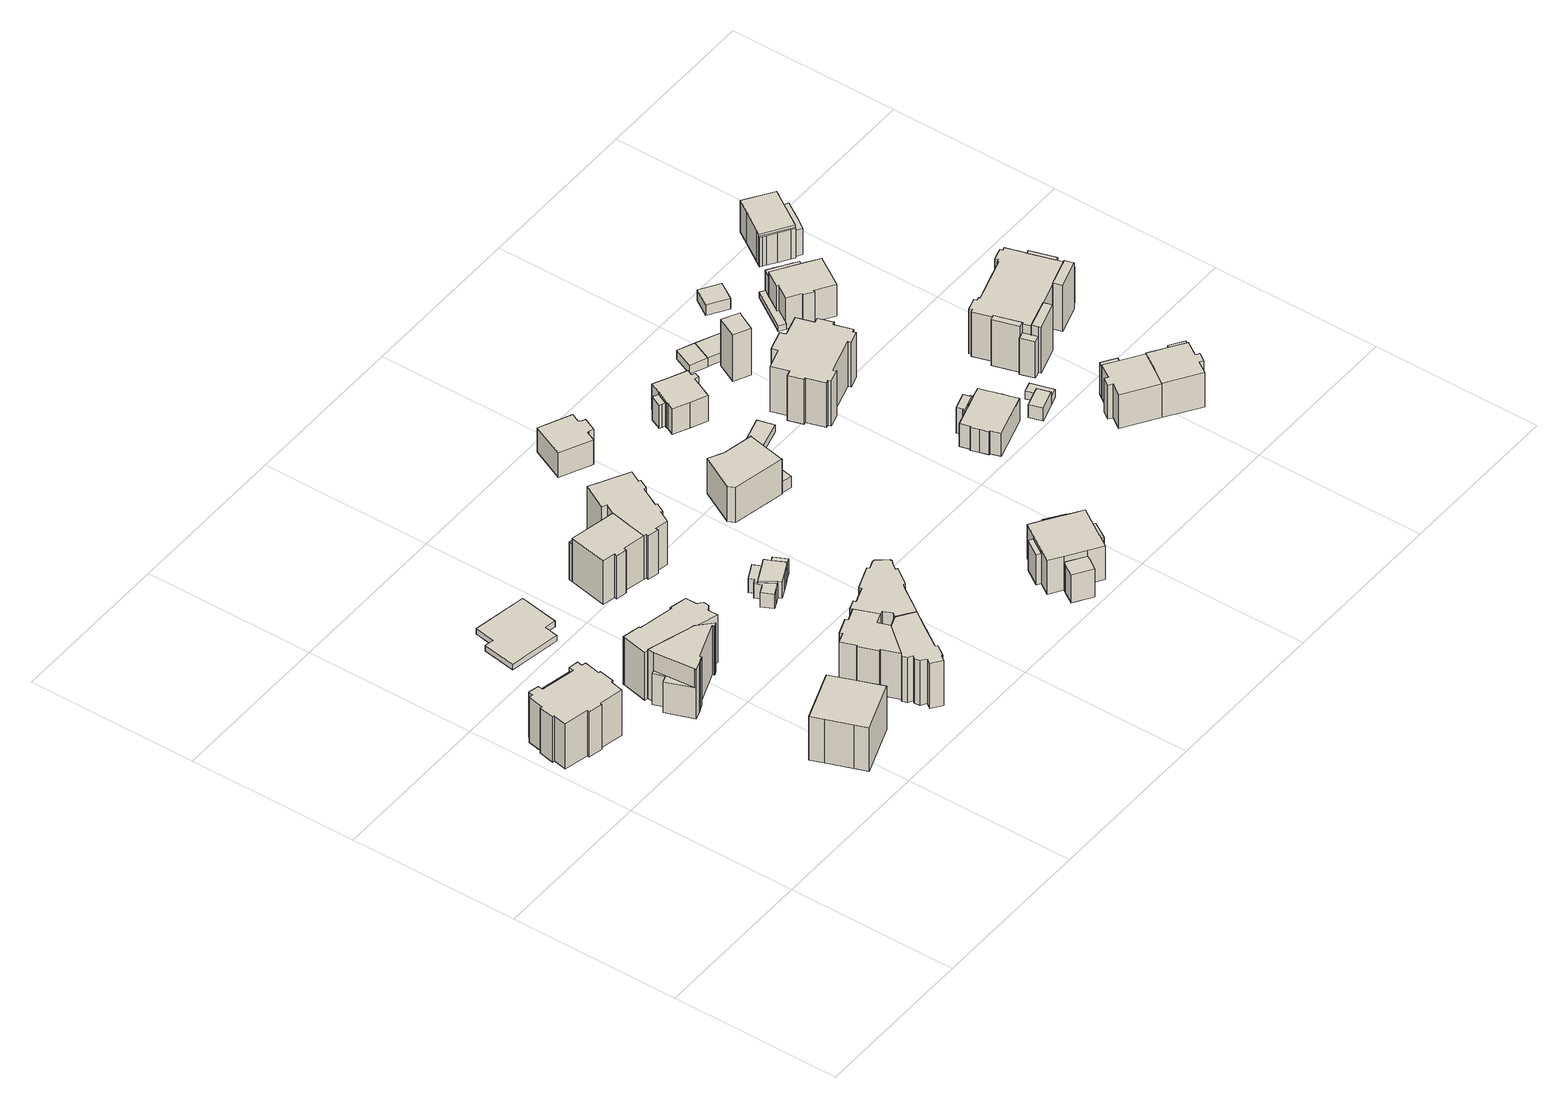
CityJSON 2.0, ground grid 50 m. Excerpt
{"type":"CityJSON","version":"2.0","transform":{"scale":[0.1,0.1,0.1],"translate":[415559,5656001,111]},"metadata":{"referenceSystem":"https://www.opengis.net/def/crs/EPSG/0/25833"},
"CityObjects":{
"building1":{"type":"Building","attributes":{"Gemeindeschluessel":14612000,"Geometrietyp2DReferenz":"3000","function":"31001_9998","roofType":"9999"},"children":["building1-1","building1-2"]},
"building1-1":{"type":"BuildingPart","attributes":{"Dachtyp_tdc":"tdcCutTentRoof","Dachneigung":28.13,"QualitaetDacherkennung":65,"Geometrietyp2DReferenz":"3000","measuredHeight":17.48,"roofType":"9999"},"parents":["building1"],"geometry":[{"type":"Solid","lod":"1","boundaries":[[[[0,1,2,3,4,5,6,7,8,9,10,11,12,13,14,15,16,17,18,19,20,21,22,23,24,25]],[[26,27,28,29,30,31,32,33,34,35,36,37,38,39,40,41,42,43,44,45,46,47,48,49,50,51]],[[25,27,26,0]],[[24,28,27,25]],[[23,29,28,24]],[[22,30,29,23]],[[21,31,30,22]],[[20,32,31,21]],[[19,33,32,20]],[[18,34,33,19]],[[17,35,34,18]],[[16,36,35,17]],[[15,37,36,16]],[[14,38,37,15]],[[13,39,38,14]],[[12,40,39,13]],[[11,41,40,12]],[[10,42,41,11]],[[9,43,42,10]],[[8,44,43,9]],[[7,45,44,8]],[[6,46,45,7]],[[5,47,46,6]],[[4,48,47,5]],[[3,49,48,4]],[[2,50,49,3]],[[1,51,50,2]],[[0,26,51,1]]]]}]},
"building1-2":{"type":"BuildingPart","attributes":{"Dachtyp_tdc":"tdcPolyFlatRoof","Dachneigung":0,"QualitaetDacherkennung":35,"Geometrietyp2DReferenz":"3000","measuredHeight":15.03,"roofType":"1000"},"parents":["building1"],"geometry":[{"type":"Solid","lod":"1","boundaries":[[[[52,53,54,55]],[[44,43,56,57]],[[55,43,44,52]],[[54,56,43,55]],[[53,57,56,54]],[[52,44,57,53]]]]}]},
"building2":{"type":"Building","attributes":{"Dachtyp_tdc":"tdcPolyFlatRoof","Gemeindeschluessel":14612000,"Dachneigung":0,"QualitaetDacherkennung":63,"Geometrietyp2DReferenz":"3000","measuredHeight":14.71,"function":"31001_9998","roofType":"1000"},"geometry":[{"type":"Solid","lod":"1","boundaries":[[[[58,59,60,61,62,63]],[[64,65,66,67,68,69]],[[63,65,64,58]],[[62,66,65,63]],[[61,67,66,62]],[[60,68,67,61]],[[59,69,68,60]],[[58,64,69,59]]]]}]},
"building3":{"type":"Building","attributes":{"Gemeindeschluessel":14612000,"Geometrietyp2DReferenz":"3000","function":"31001_9998","roofType":"9999"},"children":["building3-1","building3-2","building3-3"]},
"building3-1":{"type":"BuildingPart","attributes":{"Dachtyp_tdc":"tdcHipAndGableRoof","Dachneigung":25.7,"QualitaetDacherkennung":37,"Geometrietyp2DReferenz":"3000","measuredHeight":17.81,"roofType":"5000"},"parents":["building3"],"geometry":[{"type":"Solid","lod":"1","boundaries":[[[[70,71,72,73,74,75,76,77,78,79,80,81,82,83,84,85,86]],[[87,88,89,90,91,92,93,94,95,96,97,98,99,100,101,102,103]],[[86,88,87,70]],[[85,89,88,86]],[[84,90,89,85]],[[83,91,90,84]],[[82,92,91,83]],[[81,93,92,82]],[[80,94,93,81]],[[79,95,94,80]],[[78,96,95,79]],[[77,97,96,78]],[[76,98,97,77]],[[75,99,98,76]],[[74,100,99,75]],[[73,101,100,74]],[[72,102,101,73]],[[71,103,102,72]],[[70,87,103,71]]]]}]},
"building3-2":{"type":"BuildingPart","attributes":{"Dachtyp_tdc":"tdcFreeFormRoof","Dachneigung":15.88,"QualitaetDacherkennung":38,"Geometrietyp2DReferenz":"3000","measuredHeight":17.91,"roofType":"5000"},"parents":["building3"],"geometry":[{"type":"Solid","lod":"1","boundaries":[[[[104,105,106,107,108,109,110,111,112,113,114,115,116,117,118,119]],[[120,121,122,123,124,125,126,127,99,128,129,130,131,132,133,134]],[[119,121,120,104]],[[118,122,121,119]],[[117,123,122,118]],[[116,124,123,117]],[[115,125,124,116]],[[114,126,125,115]],[[113,127,126,114]],[[112,99,127,113]],[[111,128,99,112]],[[110,129,128,111]],[[109,130,129,110]],[[108,131,130,109]],[[107,132,131,108]],[[106,133,132,107]],[[105,134,133,106]],[[104,120,134,105]]]]}]},
"building3-3":{"type":"BuildingPart","attributes":{"Dachtyp_tdc":"tdcFreeFormRoof","Dachneigung":67.94,"QualitaetDacherkennung":27,"Geometrietyp2DReferenz":"3000","measuredHeight":16.02,"roofType":"5000"},"parents":["building3"],"geometry":[{"type":"Solid","lod":"1","boundaries":[[[[135,136,137,138,139,140]],[[141,142,127,143,125,144]],[[140,142,141,135]],[[139,127,142,140]],[[138,143,127,139]],[[137,125,143,138]],[[136,144,125,137]],[[135,141,144,136]]]]}]},
"building4":{"type":"Building","attributes":{"Dachtyp_tdc":"tdcFreeFormRoof","Gemeindeschluessel":14612000,"Dachneigung":12.09,"QualitaetDacherkennung":21,"Geometrietyp2DReferenz":"3000","measuredHeight":3.13,"function":"31001_9998","roofType":"5000"},"geometry":[{"type":"Solid","lod":"1","boundaries":[[[[145,146,147,148,149,150,151,152]],[[153,154,155,156,157,158,159,160]],[[152,154,153,145]],[[151,155,154,152]],[[150,156,155,151]],[[149,157,156,150]],[[148,158,157,149]],[[147,159,158,148]],[[146,160,159,147]],[[145,153,160,146]]]]}]},
"building5":{"type":"Building","attributes":{"Dachtyp_tdc":"tdcFreeFormRoof","Gemeindeschluessel":14612000,"Dachneigung":43.49,"QualitaetDacherkennung":19,"Geometrietyp2DReferenz":"3000","measuredHeight":17.95,"function":"31001_9998","roofType":"5000"},"geometry":[{"type":"Solid","lod":"1","boundaries":[[[[161,162,163,164,165,166,167,168,169,170,171,172,173,174]],[[175,176,177,178,179,180,181,182,183,184,185,186,187,188]],[[174,176,175,161]],[[173,177,176,174]],[[172,178,177,173]],[[171,179,178,172]],[[170,180,179,171]],[[169,181,180,170]],[[168,182,181,169]],[[167,183,182,168]],[[166,184,183,167]],[[165,185,184,166]],[[164,186,185,165]],[[163,187,186,164]],[[162,188,187,163]],[[161,175,188,162]]]]}]},
"building6":{"type":"Building","attributes":{"Dachtyp_tdc":"tdcFreeFormRoof","Gemeindeschluessel":14612000,"Dachneigung":11.47,"QualitaetDacherkennung":17,"Geometrietyp2DReferenz":"3000","measuredHeight":18.25,"function":"31001_9998","roofType":"5000"},"geometry":[{"type":"Solid","lod":"1","boundaries":[[[[189,190,191,192,193,194,195,196,197,198,199,200,201,202,203,204,205,206]],[[207,208,209,210,211,212,213,214,215,216,217,218,219,220,221,222,223,224]],[[206,208,207,189]],[[205,209,208,206]],[[204,210,209,205]],[[203,211,210,204]],[[202,212,211,203]],[[201,213,212,202]],[[200,214,213,201]],[[199,215,214,200]],[[198,216,215,199]],[[197,217,216,198]],[[196,218,217,197]],[[195,219,218,196]],[[194,220,219,195]],[[193,221,220,194]],[[192,222,221,193]],[[191,223,222,192]],[[190,224,223,191]],[[189,207,224,190]]]]}]},
"building7":{"type":"Building","attributes":{"Gemeindeschluessel":14612000,"Geometrietyp2DReferenz":"3000","function":"31001_9998","roofType":"9999"},"children":["building7-1","building7-2"]},
"building7-1":{"type":"BuildingPart","attributes":{"Dachtyp_tdc":"tdcHipAndGableRoof","Dachneigung":34.66,"QualitaetDacherkennung":76,"Geometrietyp2DReferenz":"3000","measuredHeight":17.18,"roofType":"5000"},"parents":["building7"],"geometry":[{"type":"Solid","lod":"1","boundaries":[[[[225,226,227,228,229,230,231,232,233,234]],[[235,236,237,238,239,240,241,242,243,244]],[[234,236,235,225]],[[233,237,236,234]],[[232,238,237,233]],[[231,239,238,232]],[[230,240,239,231]],[[229,241,240,230]],[[228,242,241,229]],[[227,243,242,228]],[[226,244,243,227]],[[225,235,244,226]]]]}]},
"building7-2":{"type":"BuildingPart","attributes":{"Dachtyp_tdc":"tdcPolyFlatRoof","Dachneigung":49.04,"QualitaetDacherkennung":37,"Geometrietyp2DReferenz":"3000","measuredHeight":13.51,"roofType":"2100"},"parents":["building7"],"geometry":[{"type":"Solid","lod":"1","boundaries":[[[[245,246,247,248,249,250,251]],[[243,242,252,253,254,255,256]],[[251,242,243,245]],[[250,252,242,251]],[[249,253,252,250]],[[248,254,253,249]],[[247,255,254,248]],[[246,256,255,247]],[[245,243,256,246]]]]}]},
"building8":{"type":"Building","attributes":{"Dachtyp_tdc":"tdcFreeFormRoof","Gemeindeschluessel":14612000,"Dachneigung":19.96,"QualitaetDacherkennung":12,"Geometrietyp2DReferenz":"3000","measuredHeight":17.32,"function":"31001_9998","roofType":"5000"},"geometry":[{"type":"Solid","lod":"1","boundaries":[[[[257,258,259,260,261,262,263,264,265,266,267,268,269,270,271,272,273,274,275,276,277,278,279,280,281,282,283,284,285]],[[286,287,288,289,290,291,292,293,294,295,296,297,298,299,300,301,302,303,304,305,306,307,308,309,310,311,312,313,314]],[[285,287,286,257]],[[284,288,287,285]],[[283,289,288,284]],[[282,290,289,283]],[[281,291,290,282]],[[280,292,291,281]],[[279,293,292,280]],[[278,294,293,279]],[[277,295,294,278]],[[276,296,295,277]],[[275,297,296,276]],[[274,298,297,275]],[[273,299,298,274]],[[272,300,299,273]],[[271,301,300,272]],[[270,302,301,271]],[[269,303,302,270]],[[268,304,303,269]],[[267,305,304,268]],[[266,306,305,267]],[[265,307,306,266]],[[264,308,307,265]],[[263,309,308,264]],[[262,310,309,263]],[[261,311,310,262]],[[260,312,311,261]],[[259,313,312,260]],[[258,314,313,259]],[[257,286,314,258]]]]}]},
"building9":{"type":"Building","attributes":{"Gemeindeschluessel":14612000,"Geometrietyp2DReferenz":"3000","function":"31001_9998","roofType":"9999"},"children":["building9-1","building9-2","building9-3","building9-4"]},
"building9-1":{"type":"BuildingPart","attributes":{"Dachtyp_tdc":"tdcGableRoof","Dachneigung":33.92,"QualitaetDacherkennung":51,"Geometrietyp2DReferenz":"3000","measuredHeight":5.59,"roofType":"3100"},"parents":["building9"],"geometry":[{"type":"Solid","lod":"1","boundaries":[[[[315,316,317,318,319,320,321,322,323]],[[324,325,326,327,328,329,330,331,332]],[[323,325,324,315]],[[322,326,325,323]],[[321,327,326,322]],[[320,328,327,321]],[[319,329,328,320]],[[318,330,329,319]],[[317,331,330,318]],[[316,332,331,317]],[[315,324,332,316]]]]}]},
"building9-2":{"type":"BuildingPart","attributes":{"Dachtyp_tdc":"tdcGableRoof","Dachneigung":28.57,"QualitaetDacherkennung":24,"Geometrietyp2DReferenz":"3000","measuredHeight":6.96,"roofType":"3100"},"parents":["building9"],"geometry":[{"type":"Solid","lod":"1","boundaries":[[[[333,334,335,336,337,338,339,340,341,342,343]],[[344,345,346,347,348,349,326,325,350,351,352]],[[343,345,344,333]],[[342,346,345,343]],[[341,347,346,342]],[[340,348,347,341]],[[339,349,348,340]],[[338,326,349,339]],[[337,325,326,338]],[[336,350,325,337]],[[335,351,350,336]],[[334,352,351,335]],[[333,344,352,334]]]]}]},
"building9-3":{"type":"BuildingPart","attributes":{"Dachtyp_tdc":"tdcGableRoof","Dachneigung":32.47,"QualitaetDacherkennung":53,"Geometrietyp2DReferenz":"3000","measuredHeight":5.59,"roofType":"3100"},"parents":["building9"],"geometry":[{"type":"Solid","lod":"1","boundaries":[[[[353,354,355,356,357,358,359]],[[360,345,361,362,363,364,346]],[[359,345,360,353]],[[358,361,345,359]],[[357,362,361,358]],[[356,363,362,357]],[[355,364,363,356]],[[354,346,364,355]],[[353,360,346,354]]]]}]},
"building9-4":{"type":"BuildingPart","attributes":{"Dachtyp_tdc":"tdcFreeFormRoof","Dachneigung":58.75,"QualitaetDacherkennung":39,"Geometrietyp2DReferenz":"3000","measuredHeight":6.49,"roofType":"5000"},"parents":["building9"],"geometry":[{"type":"Solid","lod":"1","boundaries":[[[[365,366,367,368,369,370]],[[371,372,351,325,324,373]],[[370,372,371,365]],[[369,351,372,370]],[[368,325,351,369]],[[367,324,325,368]],[[366,373,324,367]],[[365,371,373,366]]]]}]},
"building10":{"type":"Building","attributes":{"Dachtyp_tdc":"tdcFreeFormRoof","Gemeindeschluessel":14612000,"Dachneigung":34.65,"QualitaetDacherkennung":76,"Geometrietyp2DReferenz":"3000","measuredHeight":17.16,"function":"31001_9998","roofType":"5000"},"geometry":[{"type":"Solid","lod":"1","boundaries":[[[[234,374,375,376,377,378,379,380,381,382,383,384,385,386,387,388,389,390,226]],[[236,244,391,392,393,394,395,396,397,398,399,400,401,402,403,404,405,406,407]],[[226,244,236,234]],[[390,391,244,226]],[[389,392,391,390]],[[388,393,392,389]],[[387,394,393,388]],[[386,395,394,387]],[[385,396,395,386]],[[384,397,396,385]],[[383,398,397,384]],[[382,399,398,383]],[[381,400,399,382]],[[380,401,400,381]],[[379,402,401,380]],[[378,403,402,379]],[[377,404,403,378]],[[376,405,404,377]],[[375,406,405,376]],[[374,407,406,375]],[[234,236,407,374]]]]}]},
"building11":{"type":"Building","attributes":{"Dachtyp_tdc":"tdcPolyFlatRoof","Gemeindeschluessel":14612000,"Dachneigung":0,"QualitaetDacherkennung":85,"Geometrietyp2DReferenz":"3000","measuredHeight":8.27,"function":"31001_9998","roofType":"1000"},"geometry":[{"type":"Solid","lod":"1","boundaries":[[[[408,409,410,411,412,413,414,415,416,417,418,419,420,421]],[[422,423,424,425,426,427,428,429,430,431,432,433,434,435]],[[421,423,422,408]],[[420,424,423,421]],[[419,425,424,420]],[[418,426,425,419]],[[417,427,426,418]],[[416,428,427,417]],[[415,429,428,416]],[[414,430,429,415]],[[413,431,430,414]],[[412,432,431,413]],[[411,433,432,412]],[[410,434,433,411]],[[409,435,434,410]],[[408,422,435,409]]]]}]},
"building12":{"type":"Building","attributes":{"Dachtyp_tdc":"tdcFreeFormRoof","Gemeindeschluessel":14612000,"Dachneigung":23.23,"QualitaetDacherkennung":91,"Geometrietyp2DReferenz":"3000","measuredHeight":13.12,"function":"31001_9998","roofType":"5000"},"geometry":[{"type":"Solid","lod":"1","boundaries":[[[[436,437,438,439,440,441,442,443]],[[444,445,446,447,448,449,450,451]],[[443,445,444,436]],[[442,446,445,443]],[[441,447,446,442]],[[440,448,447,441]],[[439,449,448,440]],[[438,450,449,439]],[[437,451,450,438]],[[436,444,451,437]]]]}]},
"building13":{"type":"Building","attributes":{"Gemeindeschluessel":14612000,"Geometrietyp2DReferenz":"3000","function":"31001_9998","roofType":"9999"},"children":["building13-1","building13-2","building13-3","building13-4","building13-5"]},
"building13-1":{"type":"BuildingPart","attributes":{"Dachtyp_tdc":"tdcPolyFlatRoof","Dachneigung":20.84,"QualitaetDacherkennung":49,"Geometrietyp2DReferenz":"3000","measuredHeight":10.59,"roofType":"2100"},"parents":["building13"],"geometry":[{"type":"Solid","lod":"1","boundaries":[[[[452,453,454,455]],[[456,457,458,459]],[[454,457,456,455]],[[453,458,457,454]],[[452,459,458,453]],[[455,456,459,452]]]]}]},
"building13-2":{"type":"BuildingPart","attributes":{"Dachtyp_tdc":"tdcPolyFlatRoof","Dachneigung":18.14,"QualitaetDacherkennung":30,"Geometrietyp2DReferenz":"3000","measuredHeight":10.47,"roofType":"2100"},"parents":["building13"],"geometry":[{"type":"Solid","lod":"1","boundaries":[[[[460,461,462,463,464]],[[465,466,467,468,469]],[[463,466,465,464]],[[462,467,466,463]],[[461,468,467,462]],[[460,469,468,461]],[[464,465,469,460]]]]}]},
"building13-3":{"type":"BuildingPart","attributes":{"Dachtyp_tdc":"tdcPolyFlatRoof","Dachneigung":22.71,"QualitaetDacherkennung":45,"Geometrietyp2DReferenz":"3000","measuredHeight":10.52,"roofType":"2100"},"parents":["building13"],"geometry":[{"type":"Solid","lod":"1","boundaries":[[[[470,471,472,473,474,475]],[[476,477,478,479,480,481]],[[475,477,476,470]],[[474,478,477,475]],[[473,479,478,474]],[[472,480,479,473]],[[471,481,480,472]],[[470,476,481,471]]]]}]},
"building13-4":{"type":"BuildingPart","attributes":{"Dachtyp_tdc":"tdcTentRoof","Dachneigung":21.35,"QualitaetDacherkennung":72,"Geometrietyp2DReferenz":"3000","measuredHeight":12.88,"roofType":"3500"},"parents":["building13"],"geometry":[{"type":"Solid","lod":"1","boundaries":[[[[482,483,484,485,486,487,488,489,490,491,492,493,494]],[[495,456,459,496,465,469,468,497,479,478,498,499,500]],[[494,495,500,482]],[[493,456,495,494]],[[492,459,456,493]],[[491,496,459,492]],[[490,465,496,491]],[[489,469,465,490]],[[488,468,469,489]],[[487,497,468,488]],[[486,479,497,487]],[[485,478,479,486]],[[484,498,478,485]],[[483,499,498,484]],[[482,500,499,483]]]]}]},
"building13-5":{"type":"BuildingPart","attributes":{"Dachtyp_tdc":"tdcPolyFlatRoof","Dachneigung":18.53,"QualitaetDacherkennung":56,"Geometrietyp2DReferenz":"3000","measuredHeight":10.48,"roofType":"2100"},"parents":["building13"],"geometry":[{"type":"Solid","lod":"1","boundaries":[[[[501,502,503,504]],[[499,505,506,500]],[[503,505,499,504]],[[502,506,505,503]],[[501,500,506,502]],[[504,499,500,501]]]]}]},
"building14":{"type":"Building","attributes":{"Dachtyp_tdc":"tdcPolyFlatRoof","Gemeindeschluessel":14612000,"Dachneigung":0,"QualitaetDacherkennung":83,"Geometrietyp2DReferenz":"3000","measuredHeight":3.77,"function":"31001_9998","roofType":"1000"},"geometry":[{"type":"Solid","lod":"1","boundaries":[[[[507,508,509,510]],[[511,449,448,512]],[[510,449,511,507]],[[509,448,449,510]],[[508,512,448,509]],[[507,511,512,508]]]]}]},
"building15":{"type":"Building","attributes":{"Dachtyp_tdc":"tdcPolyFlatRoof","Gemeindeschluessel":14612000,"Dachneigung":0,"QualitaetDacherkennung":60,"Geometrietyp2DReferenz":"3000","measuredHeight":2.37,"function":"31001_9998","roofType":"1000"},"geometry":[{"type":"Solid","lod":"1","boundaries":[[[[513,514,515,516]],[[517,518,519,520]],[[516,518,517,513]],[[515,519,518,516]],[[514,520,519,515]],[[513,517,520,514]]]]}]},
"building16":{"type":"Building","attributes":{"Gemeindeschluessel":14612000,"Geometrietyp2DReferenz":"3000","function":"31001_9998","roofType":"9999"},"children":["building16-1","building16-2"]},
"building16-1":{"type":"BuildingPart","attributes":{"Dachtyp_tdc":"tdcGableRoof","Dachneigung":28.28,"QualitaetDacherkennung":86,"Geometrietyp2DReferenz":"3000","measuredHeight":10.33,"roofType":"3100"},"parents":["building16"],"geometry":[{"type":"Solid","lod":"1","boundaries":[[[[521,522,523,524,525,526,527,528,529,530,531,532,533,534,535,536]],[[537,538,539,540,541,542,543,544,545,546,547,548,549,550,551,552]],[[536,538,537,521]],[[535,539,538,536]],[[534,540,539,535]],[[533,541,540,534]],[[532,542,541,533]],[[531,543,542,532]],[[530,544,543,531]],[[529,545,544,530]],[[528,546,545,529]],[[527,547,546,528]],[[526,548,547,527]],[[525,549,548,526]],[[524,550,549,525]],[[523,551,550,524]],[[522,552,551,523]],[[521,537,552,522]]]]}]},
"building16-2":{"type":"BuildingPart","attributes":{"Dachtyp_tdc":"tdcGableRoof","Dachneigung":29.38,"QualitaetDacherkennung":80,"Geometrietyp2DReferenz":"3000","measuredHeight":8.39,"roofType":"3100"},"parents":["building16"],"geometry":[{"type":"Solid","lod":"1","boundaries":[[[[553,554,555,556,557]],[[558,539,538,559,560]],[[557,539,558,553]],[[556,538,539,557]],[[555,559,538,556]],[[554,560,559,555]],[[553,558,560,554]]]]}]},
"building17":{"type":"Building","attributes":{"Dachtyp_tdc":"tdcPolyFlatRoof","Gemeindeschluessel":14612000,"Dachneigung":3.14,"QualitaetDacherkennung":81,"Geometrietyp2DReferenz":"3000","measuredHeight":3.11,"function":"31001_9998","roofType":"2100"},"geometry":[{"type":"Solid","lod":"1","boundaries":[[[[561,562,563,564]],[[565,566,567,568]],[[564,566,565,561]],[[563,567,566,564]],[[562,568,567,563]],[[561,565,568,562]]]]}]},
"building18":{"type":"Building","attributes":{"Dachtyp_tdc":"tdcFreeFormRoof","Gemeindeschluessel":14612000,"Dachneigung":0.105,"QualitaetDacherkennung":48,"Geometrietyp2DReferenz":"3000","measuredHeight":18.48,"function":"31001_9998","roofType":"5000"},"geometry":[{"type":"Solid","lod":"1","boundaries":[[[[569,570,571,572,573,574,575,576,577,578,579,580,581,582,583,584,585,586,587,588,589,590,591,592]],[[593,594,595,596,597,598,599,600,601,602,603,604,605,606,607,608,609,610,611,612,613,614,615,616]],[[592,594,593,569]],[[591,595,594,592]],[[590,596,595,591]],[[589,597,596,590]],[[588,598,597,589]],[[587,599,598,588]],[[586,600,599,587]],[[585,601,600,586]],[[584,602,601,585]],[[583,603,602,584]],[[582,604,603,583]],[[581,605,604,582]],[[580,606,605,581]],[[579,607,606,580]],[[578,608,607,579]],[[577,609,608,578]],[[576,610,609,577]],[[575,611,610,576]],[[574,612,611,575]],[[573,613,612,574]],[[572,614,613,573]],[[571,615,614,572]],[[570,616,615,571]],[[569,593,616,570]]]]}]},
"building19":{"type":"Building","attributes":{"Gemeindeschluessel":14612000,"Geometrietyp2DReferenz":"3000","function":"31001_9998","roofType":"9999"},"children":["building19-1","building19-2"]},
"building19-1":{"type":"BuildingPart","attributes":{"Dachtyp_tdc":"tdcGableRoof","Dachneigung":29.91,"QualitaetDacherkennung":55,"Geometrietyp2DReferenz":"3000","measuredHeight":9.48,"roofType":"3100"},"parents":["building19"],"geometry":[{"type":"Solid","lod":"1","boundaries":[[[[617,618,619,620,621,622,623,624,625,626,627,628,629,630,631,632]],[[633,634,635,636,637,638,639,640,641,642,643,644,645,646,647,648]],[[632,634,633,617]],[[631,635,634,632]],[[630,636,635,631]],[[629,637,636,630]],[[628,638,637,629]],[[627,639,638,628]],[[626,640,639,627]],[[625,641,640,626]],[[624,642,641,625]],[[623,643,642,624]],[[622,644,643,623]],[[621,645,644,622]],[[620,646,645,621]],[[619,647,646,620]],[[618,648,647,619]],[[617,633,648,618]]]]}]},
"building19-2":{"type":"BuildingPart","attributes":{"Dachtyp_tdc":"tdcGableRoof","Dachneigung":28.38,"QualitaetDacherkennung":68,"Geometrietyp2DReferenz":"3000","measuredHeight":9.51,"roofType":"3100"},"parents":["building19"],"geometry":[{"type":"Solid","lod":"1","boundaries":[[[[649,650,651,652,653,654,655,656,657,658,659,660]],[[661,662,663,664,665,666,667,668,642,669,641,670]],[[660,662,661,649]],[[659,663,662,660]],[[658,664,663,659]],[[657,665,664,658]],[[656,666,665,657]],[[655,667,666,656]],[[654,668,667,655]],[[653,642,668,654]],[[652,669,642,653]],[[651,641,669,652]],[[650,670,641,651]],[[649,661,670,650]]]]}]},
"building20":{"type":"Building","attributes":{"Dachtyp_tdc":"tdcFreeFormRoof","Gemeindeschluessel":14612000,"Dachneigung":42.2,"QualitaetDacherkennung":8,"Geometrietyp2DReferenz":"3000","measuredHeight":17.48,"function":"31001_9998","roofType":"5000"},"geometry":[{"type":"Solid","lod":"1","boundaries":[[[[671,672,673,674,675]],[[676,677,678,679,680]],[[675,677,676,671]],[[674,678,677,675]],[[673,679,678,674]],[[672,680,679,673]],[[671,676,680,672]]]]}]},
"building21":{"type":"Building","attributes":{"Dachtyp_tdc":"tdcPolyFlatRoof","Gemeindeschluessel":14612000,"Dachneigung":3.11,"QualitaetDacherkennung":83,"Geometrietyp2DReferenz":"3000","measuredHeight":3.06,"function":"31001_9998","roofType":"2100"},"geometry":[{"type":"Solid","lod":"1","boundaries":[[[[562,681,682,563]],[[683,684,685,686]],[[563,684,683,562]],[[682,685,684,563]],[[681,686,685,682]],[[562,683,686,681]]]]}]},
"building22":{"type":"Building","attributes":{"Dachtyp_tdc":"tdcPolyFlatRoof","Gemeindeschluessel":14612000,"Dachneigung":10.97,"QualitaetDacherkennung":66,"Geometrietyp2DReferenz":"3000","measuredHeight":4.94,"function":"31001_9998","roofType":"2100"},"geometry":[{"type":"Solid","lod":"1","boundaries":[[[[687,688,689,690]],[[691,692,693,694]],[[690,692,691,687]],[[689,693,692,690]],[[688,694,693,689]],[[687,691,694,688]]]]}]},
"building23":{"type":"Building","attributes":{"Dachtyp_tdc":"tdcPolyFlatRoof","Gemeindeschluessel":14612000,"Dachneigung":0,"QualitaetDacherkennung":65,"Geometrietyp2DReferenz":"3000","measuredHeight":2.7,"function":"31001_9998","roofType":"1000"},"geometry":[{"type":"Solid","lod":"1","boundaries":[[[[695,696,697,698,699]],[[700,701,702,703,704]],[[699,701,700,695]],[[698,702,701,699]],[[697,703,702,698]],[[696,704,703,697]],[[695,700,704,696]]]]}]},
"building24":{"type":"Building","attributes":{"Gemeindeschluessel":14612000,"Geometrietyp2DReferenz":"3000","function":"31001_9998","roofType":"9999"},"children":["building24-1","building24-2"]},
"building24-1":{"type":"BuildingPart","attributes":{"Dachtyp_tdc":"tdcHipAndGableRoof","Dachneigung":36.16,"QualitaetDacherkennung":84,"Geometrietyp2DReferenz":"3000","measuredHeight":14.57,"roofType":"5000"},"parents":["building24"],"geometry":[{"type":"Solid","lod":"1","boundaries":[[[[705,706,707,708,709,710,711,712,713,714]],[[715,716,717,718,719,720,721,722,723,724]],[[714,716,715,705]],[[713,717,716,714]],[[712,718,717,713]],[[711,719,718,712]],[[710,720,719,711]],[[709,721,720,710]],[[708,722,721,709]],[[707,723,722,708]],[[706,724,723,707]],[[705,715,724,706]]]]}]},
"building24-2":{"type":"BuildingPart","attributes":{"Dachtyp_tdc":"tdcPolyFlatRoof","Dachneigung":35.13,"QualitaetDacherkennung":55,"Geometrietyp2DReferenz":"3000","measuredHeight":11.44,"roofType":"2100"},"parents":["building24"],"geometry":[{"type":"Solid","lod":"1","boundaries":[[[[725,726,727,728]],[[729,723,722,730]],[[728,723,729,725]],[[727,722,723,728]],[[726,730,722,727]],[[725,729,730,726]]]]}]},
"building25":{"type":"Building","attributes":{"Dachtyp_tdc":"tdcHipRoof","Gemeindeschluessel":14612000,"Dachneigung":23.03,"QualitaetDacherkennung":83,"Geometrietyp2DReferenz":"3000","measuredHeight":4.36,"function":"31001_9998","roofType":"3200"},"geometry":[{"type":"Solid","lod":"1","boundaries":[[[[731,732,733,734]],[[735,736,737,738]],[[734,736,735,731]],[[733,737,736,734]],[[732,738,737,733]],[[731,735,738,732]]]]}]},
"building26":{"type":"Building","attributes":{"Dachtyp_tdc":"tdcFreeFormRoof","Gemeindeschluessel":14612000,"Dachneigung":10.15,"QualitaetDacherkennung":13,"Geometrietyp2DReferenz":"3000","measuredHeight":2.85,"function":"31001_9998","roofType":"5000"},"geometry":[{"type":"Solid","lod":"1","boundaries":[[[[739,740,741,742,743,744,745,746]],[[747,748,749,750,751,752,753,754]],[[746,748,747,739]],[[745,749,748,746]],[[744,750,749,745]],[[743,751,750,744]],[[742,752,751,743]],[[741,753,752,742]],[[740,754,753,741]],[[739,747,754,740]]]]}]},
"building27":{"type":"Building","attributes":{"Gemeindeschluessel":14612000,"Geometrietyp2DReferenz":"3000","function":"31001_9998","roofType":"9999"},"children":["building27-1","building27-2"]},
"building27-1":{"type":"BuildingPart","attributes":{"Dachtyp_tdc":"tdcCutTentRoof","Dachneigung":16.91,"QualitaetDacherkennung":67,"Geometrietyp2DReferenz":"3000","measuredHeight":11.89,"roofType":"9999"},"parents":["building27"],"geometry":[{"type":"Solid","lod":"1","boundaries":[[[[755,756,757,758,759,760,761,762,763,764,765,766]],[[767,768,769,770,771,772,773,774,775,776,777,778]],[[766,768,767,755]],[[765,769,768,766]],[[764,770,769,765]],[[763,771,770,764]],[[762,772,771,763]],[[761,773,772,762]],[[760,774,773,761]],[[759,775,774,760]],[[758,776,775,759]],[[757,777,776,758]],[[756,778,777,757]],[[755,767,778,756]]]]}]},
"building27-2":{"type":"BuildingPart","attributes":{"Dachtyp_tdc":"tdcGableRoof","Dachneigung":25.63,"QualitaetDacherkennung":39,"Geometrietyp2DReferenz":"3000","measuredHeight":10.41,"roofType":"3100"},"parents":["building27"],"geometry":[{"type":"Solid","lod":"1","boundaries":[[[[779,780,781,782,783,784,785,786,787,788,789,790]],[[791,792,793,794,795,796,797,798,777,799,775,800]],[[790,792,791,779]],[[789,793,792,790]],[[788,794,793,789]],[[787,795,794,788]],[[786,796,795,787]],[[785,797,796,786]],[[784,798,797,785]],[[783,777,798,784]],[[782,799,777,783]],[[781,775,799,782]],[[780,800,775,781]],[[779,791,800,780]]]]}]},
"building28":{"type":"Building","attributes":{"Gemeindeschluessel":14612000,"Geometrietyp2DReferenz":"3000","function":"31001_9998","roofType":"9999"},"children":["building28-1","building28-2"]},
"building28-1":{"type":"BuildingPart","attributes":{"Dachtyp_tdc":"tdcHipAndGableRoof","Dachneigung":36.4,"QualitaetDacherkennung":85,"Geometrietyp2DReferenz":"3000","measuredHeight":14.6,"roofType":"5000"},"parents":["building28"],"geometry":[{"type":"Solid","lod":"1","boundaries":[[[[801,802,803,804,805,806,807,808,809,810]],[[724,811,812,813,814,815,816,817,716,818]],[[810,811,724,801]],[[809,812,811,810]],[[808,813,812,809]],[[807,814,813,808]],[[806,815,814,807]],[[805,816,815,806]],[[804,817,816,805]],[[803,716,817,804]],[[802,818,716,803]],[[801,724,818,802]]]]}]},
"building28-2":{"type":"BuildingPart","attributes":{"Dachtyp_tdc":"tdcPolyFlatRoof","Dachneigung":34.89,"QualitaetDacherkennung":53,"Geometrietyp2DReferenz":"3000","measuredHeight":11.44,"roofType":"2100"},"parents":["building28"],"geometry":[{"type":"Solid","lod":"1","boundaries":[[[[819,820,821,822]],[[811,823,824,812]],[[822,823,811,819]],[[821,824,823,822]],[[820,812,824,821]],[[819,811,812,820]]]]}]},
"building29":{"type":"Building","attributes":{"Gemeindeschluessel":14612000,"Geometrietyp2DReferenz":"3000","function":"31001_9998","roofType":"9999"},"children":["building29-1","building29-2","building29-3","building29-4","building29-5","building29-6","building29-7"]},
"building29-1":{"type":"BuildingPart","attributes":{"Dachtyp_tdc":"tdcPolyFlatRoof","Dachneigung":4.6,"QualitaetDacherkennung":69,"Geometrietyp2DReferenz":"3000","measuredHeight":12.34,"roofType":"2100"},"parents":["building29"],"geometry":[{"type":"Solid","lod":"1","boundaries":[[[[825,826,827,828,829]],[[830,831,832,833,834]],[[829,831,830,825]],[[828,832,831,829]],[[827,833,832,828]],[[826,834,833,827]],[[825,830,834,826]]]]}]},
"building29-2":{"type":"BuildingPart","attributes":{"Dachtyp_tdc":"tdcCutGableRoof","Dachneigung":0.203,"QualitaetDacherkennung":31,"Geometrietyp2DReferenz":"3000","measuredHeight":17.06,"roofType":"9999"},"parents":["building29"],"geometry":[{"type":"Solid","lod":"1","boundaries":[[[[835,836,837,838,839,840,841,842,843,844,845,846,847,848,849,850,851,852,853,854,855,856,857,858,859,860,861,862]],[[863,864,865,866,867,868,869,870,871,872,873,874,875,876,877,878,879,880,881,882,883,884,885,832,886,887,888,889]],[[862,864,863,835]],[[861,865,864,862]],[[860,866,865,861]],[[859,867,866,860]],[[858,868,867,859]],[[857,869,868,858]],[[856,870,869,857]],[[855,871,870,856]],[[854,872,871,855]],[[853,873,872,854]],[[852,874,873,853]],[[851,875,874,852]],[[850,876,875,851]],[[849,877,876,850]],[[848,878,877,849]],[[847,879,878,848]],[[846,880,879,847]],[[845,881,880,846]],[[844,882,881,845]],[[843,883,882,844]],[[842,884,883,843]],[[841,885,884,842]],[[840,832,885,841]],[[839,886,832,840]],[[838,887,886,839]],[[837,888,887,838]],[[836,889,888,837]],[[835,863,889,836]]]]}]},
"building29-3":{"type":"BuildingPart","attributes":{"Dachtyp_tdc":"tdcPolyFlatRoof","Dachneigung":58.28,"QualitaetDacherkennung":44,"Geometrietyp2DReferenz":"3000","measuredHeight":17.69,"roofType":"2100"},"parents":["building29"],"geometry":[{"type":"Solid","lod":"1","boundaries":[[[[890,891,892,893,894]],[[895,896,864,889,897]],[[894,896,895,890]],[[893,864,896,894]],[[892,889,864,893]],[[891,897,889,892]],[[890,895,897,891]]]]}]},
"building29-4":{"type":"BuildingPart","attributes":{"Dachtyp_tdc":"tdcFreeFormRoof","Dachneigung":71.29,"QualitaetDacherkennung":22,"Geometrietyp2DReferenz":"3000","measuredHeight":17.69,"roofType":"5000"},"parents":["building29"],"geometry":[{"type":"Solid","lod":"1","boundaries":[[[[898,899,900,901,902]],[[831,903,904,888,886]],[[901,903,831,902]],[[900,904,903,901]],[[899,888,904,900]],[[898,886,888,899]],[[902,831,886,898]]]]}]},
"building29-5":{"type":"BuildingPart","attributes":{"Dachtyp_tdc":"tdcPolyFlatRoof","Dachneigung":3.67,"QualitaetDacherkennung":53,"Geometrietyp2DReferenz":"3000","measuredHeight":12.33,"roofType":"2100"},"parents":["building29"],"geometry":[{"type":"Solid","lod":"1","boundaries":[[[[905,906,907,908,909]],[[896,910,911,912,865]],[[908,910,896,909]],[[907,911,910,908]],[[906,912,911,907]],[[905,865,912,906]],[[909,896,865,905]]]]}]},
"building29-6":{"type":"BuildingPart","attributes":{"Dachtyp_tdc":"tdcFreeFormRoof","Dachneigung":75.6,"QualitaetDacherkennung":37,"Geometrietyp2DReferenz":"3000","measuredHeight":16.23,"roofType":"5000"},"parents":["building29"],"geometry":[{"type":"Solid","lod":"1","boundaries":[[[[913,914,915,916]],[[885,917,833,832]],[[916,917,885,913]],[[915,833,917,916]],[[914,832,833,915]],[[913,885,832,914]]]]}]},
"building29-7":{"type":"BuildingPart","attributes":{"Dachtyp_tdc":"tdcGableRoof","Dachneigung":47.56,"QualitaetDacherkennung":37,"Geometrietyp2DReferenz":"3000","measuredHeight":17.89,"roofType":"3100"},"parents":["building29"],"geometry":[{"type":"Solid","lod":"1","boundaries":[[[[918,919,920,921]],[[922,866,865,912]],[[921,866,922,918]],[[920,865,866,921]],[[919,912,865,920]],[[918,922,912,919]]]]}]},
"building30":{"type":"Building","attributes":{"Gemeindeschluessel":14612000,"Geometrietyp2DReferenz":"3000","function":"31001_9998","roofType":"9999"},"children":["building30-1","building30-2","building30-3"]},
"building30-1":{"type":"BuildingPart","attributes":{"Dachtyp_tdc":"tdcGableRoof","Dachneigung":18.15,"QualitaetDacherkennung":30,"Geometrietyp2DReferenz":"3000","measuredHeight":10.12,"roofType":"3100"},"parents":["building30"],"geometry":[{"type":"Solid","lod":"1","boundaries":[[[[923,924,925,926,927,928,929,930,931]],[[932,933,934,935,936,937,938,939,940]],[[930,933,932,931]],[[929,934,933,930]],[[928,935,934,929]],[[927,936,935,928]],[[926,937,936,927]],[[925,938,937,926]],[[924,939,938,925]],[[923,940,939,924]],[[931,932,940,923]]]]}]},
"building30-2":{"type":"BuildingPart","attributes":{"Dachtyp_tdc":"tdcGableRoof","Dachneigung":23,"QualitaetDacherkennung":15,"Geometrietyp2DReferenz":"3000","measuredHeight":11.1,"roofType":"3100"},"parents":["building30"],"geometry":[{"type":"Solid","lod":"1","boundaries":[[[[941,942,943,944,945,946,947,948,949]],[[950,951,952,953,954,955,956,957,932]],[[949,951,950,941]],[[948,952,951,949]],[[947,953,952,948]],[[946,954,953,947]],[[945,955,954,946]],[[944,956,955,945]],[[943,957,956,944]],[[942,932,957,943]],[[941,950,932,942]]]]}]},
"building30-3":{"type":"BuildingPart","attributes":{"Dachtyp_tdc":"tdcCutTentRoof","Dachneigung":32.39,"QualitaetDacherkennung":69,"Geometrietyp2DReferenz":"3000","measuredHeight":12.39,"roofType":"9999"},"parents":["building30"],"geometry":[{"type":"Solid","lod":"1","boundaries":[[[[958,959,960,961,962,963,964,965,966]],[[967,968,969,970,934,932,956,971,972]],[[966,968,967,958]],[[965,969,968,966]],[[964,970,969,965]],[[963,934,970,964]],[[962,932,934,963]],[[961,956,932,962]],[[960,971,956,961]],[[959,972,971,960]],[[958,967,972,959]]]]}]}
},
"vertices":[
[206,705,182],[215,750,182],[209,751,182],[219,799,182],[206,802,182],[210,817,182],[181,823,182],[178,808,182],[171,809,182],[83,828,182],[76,829,182],[79,844,182],[48,851,182],[45,837,182],[33,839,182],[23,791,182],[17,793,182],[7,748,182],[14,747,182],[5,707,182],[78,691,182],[77,685,182],[118,676,182],[119,681,182],[191,666,182],[200,706,182],[206,705,28],[200,706,28],[191,666,28],[119,681,28],[118,676,28],[77,685,28],[78,691,28],[5,707,28],[14,747,28],[7,748,28],[17,793,28],[23,791,28],[33,839,28],[45,837,28],[48,851,28],[79,844,28],[76,829,28],[83,828,28],[171,809,28],[178,808,28],[181,823,28],[210,817,28],[206,802,28],[219,799,28],[209,751,28],[215,750,28],
[171,809,178],[173,815,178],[84,834,178],[83,828,178],[84,834,28],[173,815,28],
[435,122,175],[449,84,175],[601,140,175],[546,288,175],[394,232,175],[408,193,175],[435,122,27],[408,193,27],[394,232,27],[546,288,27],[601,140,27],[449,84,27],
[374,771,188],[363,773,188],[349,776,188],[349,772,188],[333,698,188],[342,696,188],[554,632,188],[554,661,188],[561,665,188],[570,671,188],[571,688,188],[556,700,188],[557,733,188],[506,744,188],[505,740,188],[401,761,188],[402,765,188],[374,771,25],[402,765,25],[401,761,25],[505,740,25],[506,744,25],[557,733,25],[556,700,25],[571,688,25],[570,671,25],[561,665,25],[554,661,25],[554,632,25],[342,696,25],[333,698,25],[349,772,25],[349,776,25],[363,773,25],
[510,617,192],[512,612,192],[512,611,192],[515,612,192],[524,616,192],[483,654,192],[468,658,192],[441,666,192],[342,696,192],[343,678,192],[353,558,192],[353,552,192],[380,562,192],[393,567,192],[401,570,192],[399,575,192],[510,617,25],[399,575,25],[401,570,25],[393,567,25],[380,562,25],[353,552,25],[353,558,25],[343,678,25],[441,666,25],[468,658,25],[483,654,25],[524,616,25],[515,612,25],[512,611,25],[512,612,25],
[343,641,130],[323,634,130],[353,552,130],[346,642,130],[343,678,130],[331,674,130],[343,641,25],[331,674,25],[346,642,25],[323,634,25],
[464,1173,20],[304,1201,20],[294,1141,20],[267,1146,20],[250,1049,20],[402,1022,20],[410,1063,20],[443,1057,20],[464,1173,1],[443,1057,1],[410,1063,1],[402,1022,1],[250,1049,1],[267,1146,1],[294,1141,1],[304,1201,1],
[716,179,180],[786,262,180],[774,295,180],[805,308,180],[779,375,180],[739,360,180],[735,368,180],[687,350,180],[690,342,180],[659,331,180],[675,286,180],[671,285,180],[692,229,180],[697,231,180],[716,179,23],[697,231,23],[692,229,23],[671,285,23],[675,286,23],[659,331,23],[690,342,23],[687,350,23],[735,368,23],[739,360,23],[779,375,23],[805,308,23],[774,295,23],[786,262,23],
[725,143,175],[728,128,175],[743,118,175],[732,102,175],[762,80,175],[774,97,175],[777,95,175],[798,125,175],[792,129,175],[829,184,175],[839,199,175],[869,242,175],[821,275,175],[786,262,175],[716,179,175],[713,174,175],[718,160,175],[731,152,175],[725,143,22],[731,152,22],[718,160,22],[713,174,22],[716,179,22],[786,262,22],[821,275,22],[869,242,22],[839,199,22],[829,184,22],[792,129,22],[798,125,22],[777,95,22],[774,97,22],[762,80,22],[732,102,22],[743,118,22],[728,128,22],
[707,1024,174],[718,1077,174],[687,1083,174],[582,1105,174],[559,992,174],[597,984,174],[595,976,174],[627,970,174],[628,978,174],[695,964,174],[707,1024,26],[695,964,26],[628,978,26],[627,970,26],[595,976,26],[597,984,26],[559,992,26],[582,1105,26],[687,1083,26],[718,1077,26],
[687,1083,155],[689,1093,155],[636,1104,155],[614,1109,155],[604,1111,155],[584,1115,155],[582,1105,155],[584,1115,26],[604,1111,26],[614,1109,26],[636,1104,26],[689,1093,26],
[828,286,177],[821,275,177],[869,242,177],[922,320,177],[930,329,177],[935,325,177],[937,328,177],[969,374,177],[964,378,177],[976,395,177],[985,403,177],[983,406,177],[986,408,177],[960,441,177],[957,439,177],[955,442,177],[952,440,177],[929,432,177],[926,439,177],[854,412,177],[857,404,177],[844,399,177],[824,392,177],[809,386,177],[806,394,177],[776,383,177],[779,375,177],[805,308,177],[818,312,177],[828,286,24],[818,312,24],[805,308,24],[779,375,24],[776,383,24],[806,394,24],[809,386,24],[824,392,24],[844,399,24],[857,404,24],[854,412,24],[926,439,24],[929,432,24],[952,440,24],[955,442,24],[957,439,24],[960,441,24],[986,408,24],[983,406,24],[985,403,24],[976,395,24],[964,378,24],[969,374,24],[937,328,24],[935,325,24],[930,329,24],[922,320,24],[869,242,24],[821,275,24],
[807,704,72],[804,702,72],[813,682,72],[804,677,72],[786,669,72],[803,635,72],[821,644,72],[840,653,72],[813,696,72],[807,704,23],[813,696,23],[840,653,23],[821,644,23],[803,635,23],[786,669,23],[804,677,23],[813,682,23],[804,702,23],
[888,727,78],[886,732,78],[871,724,78],[840,709,78],[813,696,78],[840,653,78],[846,643,78],[870,655,78],[895,666,78],[913,676,78],[894,714,78],[888,727,23],[894,714,23],[913,676,23],[895,666,23],[870,655,23],[846,643,23],[840,709,23],[871,724,23],[886,732,23],
[904,695,72],[913,676,72],[930,685,72],[921,703,72],[912,722,72],[900,717,72],[894,714,72],[904,695,23],[900,717,23],[912,722,23],[921,703,23],[930,685,23],
[812,725,71],[819,710,71],[807,704,71],[813,696,71],[871,724,71],[859,748,71],[812,725,23],[859,748,23],[819,710,23],
[703,962,174],[701,955,174],[734,948,174],[735,956,174],[774,948,174],[792,982,174],[797,979,174],[812,1007,174],[806,1010,174],[837,1067,174],[843,1064,174],[858,1092,174],[852,1095,174],[870,1129,174],[760,1188,174],[720,1113,174],[734,1106,174],[734,1106,26],[720,1113,26],[760,1188,26],[870,1129,26],[852,1095,26],[858,1092,26],[843,1064,26],[837,1067,26],[806,1010,26],[812,1007,26],[797,979,26],[792,982,26],[774,948,26],[735,956,26],[734,948,26],[701,955,26],[703,962,26],
[993,1385,117],[998,1395,117],[1006,1411,117],[914,1454,117],[868,1356,117],[960,1313,117],[974,1343,117],[977,1341,117],[978,1343,117],[992,1336,117],[1010,1374,117],[1009,1375,117],[996,1381,117],[997,1383,117],[993,1385,34],[997,1383,34],[996,1381,34],[1009,1375,34],[1010,1374,34],[992,1336,34],[978,1343,34],[977,1341,34],[974,1343,34],[960,1313,34],[868,1356,34],[914,1454,34],[1006,1411,34],[998,1395,34],
[990,919,148],[1000,900,148],[1154,868,148],[1154,870,148],[1176,978,148],[1177,981,148],[1089,999,148],[1045,1022,148],[990,919,29],[1045,1022,29],[1089,999,29],[1177,981,29],[1176,978,29],[1154,870,29],[1154,868,29],[1000,900,29],
[1413,166,135],[1421,178,135],[1368,214,135],[1360,202,135],[1360,202,31],[1368,214,31],[1421,178,31],[1413,166,31],
[1395,57,134],[1396,57,134],[1406,50,134],[1437,98,134],[1427,105,134],[1427,105,31],[1437,98,31],[1406,50,31],[1396,57,31],[1395,57,31],
[1252,40,126],[1305,5,126],[1326,36,126],[1333,47,126],[1280,82,126],[1272,71,126],[1252,40,31],[1272,71,31],[1280,82,31],[1333,47,31],[1326,36,31],[1305,5,31],
[1297,191,146],[1265,143,146],[1242,107,146],[1280,82,146],[1333,47,146],[1372,21,146],[1396,57,146],[1395,57,146],[1427,105,146],[1451,141,146],[1413,166,146],[1360,202,146],[1321,227,146],[1321,227,31],[1451,141,31],[1372,21,31],[1242,107,31],[1265,143,31],[1297,191,31],
[1297,191,134],[1286,198,134],[1254,150,134],[1265,143,134],[1254,150,31],[1286,198,31],
[1187,863,67],[1209,972,67],[1176,978,67],[1154,870,67],[1187,863,29],[1209,972,29],
[1251,995,56],[1328,1016,56],[1315,1064,56],[1238,1042,56],[1251,995,32],[1238,1042,32],[1315,1064,32],[1328,1016,32],
[1180,1247,120],[1178,1240,120],[1168,1219,120],[1214,1197,120],[1261,1175,120],[1266,1187,120],[1281,1218,120],[1291,1240,120],[1302,1235,120],[1309,1250,120],[1298,1255,120],[1306,1271,120],[1259,1293,120],[1212,1315,120],[1198,1284,120],[1182,1251,120],[1180,1247,33],[1182,1251,33],[1198,1284,33],[1212,1315,33],[1259,1293,33],[1306,1271,33],[1298,1255,33],[1309,1250,33],[1302,1235,33],[1291,1240,33],[1281,1218,33],[1266,1187,33],[1261,1175,33],[1214,1197,33],[1168,1219,33],[1178,1240,33],
[1182,1292,112],[1166,1258,112],[1173,1255,112],[1182,1251,112],[1198,1284,112],[1182,1292,33],[1173,1255,33],[1166,1258,33],
[1375,1316,63],[1423,1295,63],[1449,1354,63],[1401,1375,63],[1375,1316,33],[1401,1375,33],[1449,1354,33],[1423,1295,33],
[1617,985,176],[1626,988,176],[1610,1040,176],[1619,1043,176],[1605,1087,176],[1590,1083,176],[1575,1133,176],[1512,1115,176],[1507,1132,176],[1446,1114,176],[1451,1096,176],[1390,1077,176],[1405,1027,176],[1389,1022,176],[1402,979,176],[1408,981,176],[1425,926,176],[1434,929,176],[1437,920,176],[1475,931,176],[1472,941,176],[1581,974,176],[1583,965,176],[1620,976,176],[1617,985,23],[1620,976,23],[1583,965,23],[1581,974,23],[1472,941,23],[1475,931,23],[1437,920,23],[1434,929,23],[1425,926,23],[1408,981,23],[1402,979,23],[1389,1022,23],[1405,1027,23],[1390,1077,23],[1451,1096,23],[1446,1114,23],[1507,1132,23],[1512,1115,23],[1575,1133,23],[1590,1083,23],[1605,1087,23],[1619,1043,23],[1610,1040,23],[1626,988,23],
[1727,546,104],[1719,573,104],[1714,590,104],[1711,600,104],[1709,608,104],[1703,627,104],[1695,653,104],[1657,642,104],[1601,625,104],[1562,613,104],[1570,584,104],[1566,582,104],[1574,559,104],[1581,534,104],[1585,535,104],[1594,506,104],[1727,546,26],[1594,506,26],[1585,535,26],[1581,534,26],[1574,559,26],[1566,582,26],[1570,584,26],[1562,613,26],[1601,625,26],[1657,642,26],[1695,653,26],[1703,627,26],[1709,608,26],[1711,600,26],[1714,590,26],[1719,573,26],
[1604,631,113],[1600,630,113],[1601,625,113],[1628,633,113],[1657,642,113],[1655,647,113],[1652,646,113],[1647,664,113],[1630,659,113],[1621,656,113],[1615,654,113],[1598,649,113],[1604,631,26],[1598,649,26],[1615,654,26],[1621,656,26],[1630,659,26],[1647,664,26],[1652,646,26],[1655,647,26],[1628,633,26],[1600,630,26],
[1466,1190,188],[1492,1240,188],[1497,1248,188],[1449,1273,188],[1419,1214,188],[1466,1190,30],[1419,1214,30],[1449,1273,30],[1497,1248,30],[1492,1240,30],
[1496,1263,63],[1522,1322,63],[1423,1295,34],[1449,1354,34],[1522,1322,34],[1496,1263,34],
[1761,497,73],[1820,515,73],[1809,553,73],[1749,535,73],[1761,497,28],[1749,535,28],[1809,553,28],[1820,515,28],
[1809,553,56],[1820,515,56],[1849,523,56],[1830,590,56],[1800,582,56],[1809,553,29],[1800,582,29],[1830,590,29],[1849,523,29],[1820,515,29],
[1985,316,138],[2018,365,138],[1960,403,138],[1920,430,138],[1893,389,138],[1882,396,138],[1866,373,138],[1878,365,138],[1854,330,138],[1951,266,138],[1985,316,23],[1951,266,23],[1854,330,23],[1878,365,23],[1866,373,23],[1882,396,23],[1893,389,23],[1920,430,23],[1960,403,23],[2018,365,23],
[1969,417,131],[1929,444,131],[1920,430,131],[1960,403,131],[1969,417,23],[1929,444,23],
[1575,1412,69],[1631,1375,69],[1664,1426,69],[1608,1462,69],[1575,1412,33],[1608,1462,33],[1664,1426,33],[1631,1375,33],
[1636,1230,50],[1654,1218,50],[1657,1222,50],[1684,1263,50],[1679,1266,50],[1710,1314,50],[1724,1334,50],[1710,1343,50],[1636,1230,31],[1710,1343,31],[1724,1334,31],[1710,1314,31],[1679,1266,31],[1684,1263,31],[1657,1222,31],[1654,1218,31],
[1772,1147,135],[1829,1235,135],[1787,1263,135],[1715,1310,135],[1710,1313,135],[1679,1266,135],[1684,1263,135],[1657,1222,135],[1695,1198,135],[1692,1193,135],[1717,1176,135],[1720,1181,135],[1772,1147,28],[1720,1181,28],[1717,1176,28],[1692,1193,28],[1695,1198,28],[1657,1222,28],[1684,1263,28],[1679,1266,28],[1710,1313,28],[1715,1310,28],[1787,1263,28],[1829,1235,28],
[1724,1334,119],[1710,1314,119],[1710,1313,119],[1755,1284,119],[1787,1263,119],[1801,1284,119],[1788,1292,119],[1785,1295,119],[1770,1304,119],[1769,1305,119],[1766,1307,119],[1754,1315,119],[1724,1334,28],[1754,1315,28],[1766,1307,28],[1769,1305,28],[1770,1304,28],[1785,1295,28],[1788,1292,28],[1801,1284,28],[1755,1284,28],[1710,1314,28],
[2018,365,140],[1985,315,140],[1951,266,140],[2047,202,140],[2070,238,140],[2081,230,140],[2097,254,140],[2086,261,140],[2113,302,140],[2073,329,140],[2073,329,23],[2113,302,23],[2086,261,23],[2097,254,23],[2081,230,23],[2070,238,23],[2047,202,23],[1985,315,23],
[2073,329,131],[2113,302,131],[2122,316,131],[2082,343,131],[2082,343,23],[2122,316,23],
[2166,693,148],[2154,734,148],[2147,732,148],[2133,728,148],[2145,687,148],[2166,693,25],[2145,687,25],[2133,728,25],[2147,732,25],[2154,734,25],
[1916,639,177],[1983,659,177],[2054,681,177],[2118,700,177],[2140,707,177],[2133,728,177],[2110,803,177],[2111,803,177],[2094,860,177],[2084,857,177],[2082,865,177],[2070,862,177],[2046,855,177],[2049,846,177],[2041,844,177],[2042,840,177],[1956,814,177],[1906,799,177],[1905,803,177],[1896,800,177],[1893,809,177],[1867,801,177],[1857,798,177],[1860,790,177],[1852,787,177],[1869,731,177],[1891,656,177],[1898,634,177],[1916,639,25],[1898,634,25],[1891,656,25],[1869,731,25],[1852,787,25],[1860,790,25],[1857,798,25],[1867,801,25],[1893,809,25],[1896,800,25],[1905,803,25],[1906,799,25],[1956,814,25],[2042,840,25],[2041,844,25],[2049,846,25],[2046,855,25],[2070,862,25],[2082,865,25],[2084,857,25],[2094,860,25],[2111,803,25],[2110,803,25],[2140,707,25],[2118,700,25],[2054,681,25],[1983,659,25],
[1906,608,180],[1991,634,180],[1983,659,180],[1898,634,180],[1903,615,180],[1906,608,25],[1903,615,25],[1991,634,25],
[2140,707,182],[2054,681,182],[2062,655,182],[2147,681,182],[2145,687,182],[2147,681,25],[2062,655,25],
[1891,656,148],[1876,652,148],[1869,650,148],[1881,609,148],[1903,615,148],[1881,609,25],[1869,650,25],[1876,652,25],
[2110,803,173],[2133,728,173],[2147,732,173],[2124,808,173],[2124,808,25],
[1854,727,182],[1876,652,182],[1891,656,182],[1869,731,182],[1854,727,25],
[1903,1348,121],[1926,1381,121],[1944,1409,121],[1959,1432,121],[1952,1436,121],[1949,1438,121],[1942,1443,121],[1927,1420,121],[1886,1359,121],[1886,1359,32],[1927,1420,32],[1942,1443,32],[1949,1438,32],[1952,1436,32],[1959,1432,32],[1944,1409,32],[1926,1381,32],[1903,1348,32],
[1883,1355,132],[1886,1359,132],[1845,1387,132],[1805,1413,132],[1802,1409,132],[1809,1404,132],[1818,1398,132],[1842,1382,132],[1873,1362,132],[1883,1355,32],[1873,1362,32],[1842,1382,32],[1818,1398,32],[1809,1404,32],[1802,1409,32],[1805,1413,32],[1845,1387,32],
[1879,1525,139],[1854,1487,139],[1813,1425,139],[1805,1413,139],[1886,1359,139],[1942,1443,139],[1956,1465,139],[1959,1469,139],[1960,1471,139],[1879,1525,32],[1960,1471,32],[1959,1469,32],[1956,1465,32],[1813,1425,32],[1854,1487,32]
]}
